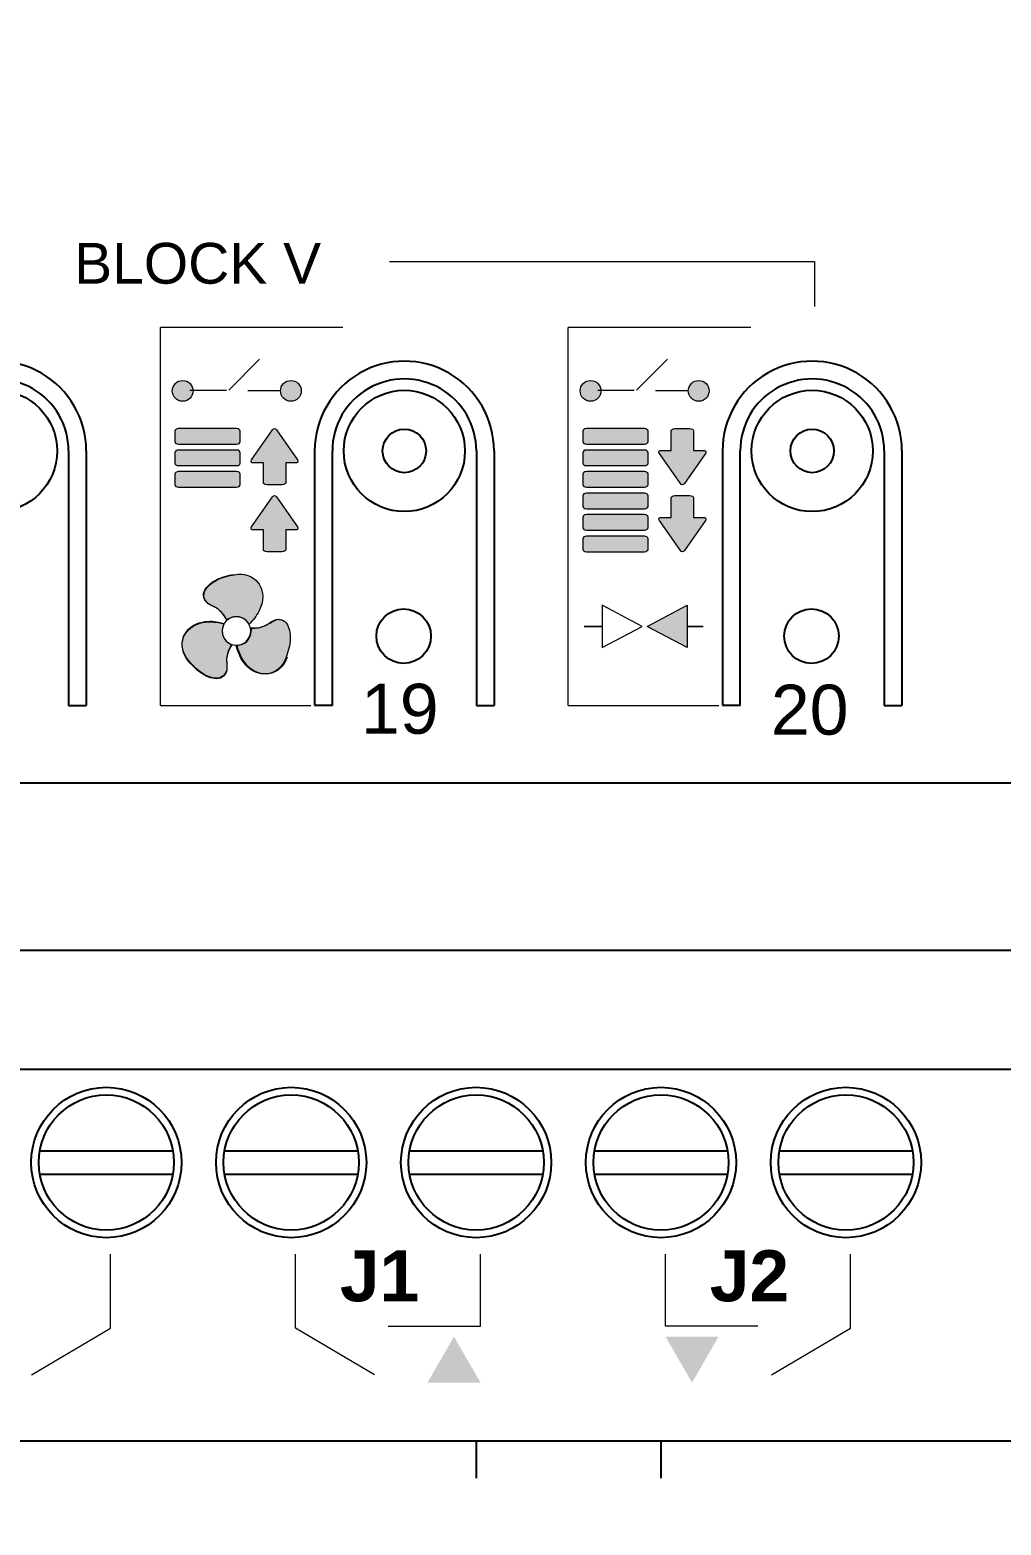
# Model space of a CAD drawing. Header units: millimetres. Extents: x -174 to 283928, y 1291 to 21053.
# Drawn here: x 9949.2 to 9982.6, y 20493.3 to 20544.6 of the extents above; entities that cross this region are included whole.
import ezdxf
from ezdxf.enums import TextEntityAlignment as Align

# ---------------------------------------------------------------- set-up
doc = ezdxf.new("R2010")
doc.units = ezdxf.units.MM
doc.layers.add('Enclosure', color=7, linetype='Continuous')
doc.layers.add('Serigraph', color=7, linetype='Continuous')
doc.styles.add('Arial Rounded', font='')
doc.styles.get("Standard").update_dxf_attribs({"font": 'arial.ttf'})
doc.styles.get('Arial Rounded').set_extended_font_data('Arial Rounded MT Bold')

# ---------------------------------------------------------------- blocks, each defined once
blk = doc.blocks.new('*U215')
at = {"ltscale": 2}
blk.add_lwpolyline([(0, 20), (0, -20), (840, -20), (840, 20), (0, 20)], dxfattribs=at)
for points in [[(615.234, 3), (631.234, 3, -0.414214), (633.234, 1), (633.234, -1, -0.414214), (631.234, -3), (615.234, -3, -0.414214), (613.234, -1), (613.234, 1, -0.414214)], [(640.234, 3), (656.234, 3, -0.414214), (658.234, 1), (658.234, -1, -0.414214), (656.234, -3), (640.234, -3, -0.414214), (638.234, -1), (638.234, 1, -0.414214)]]:
    blk.add_lwpolyline(points, format="xyb", close=True, dxfattribs=at)
blk = doc.blocks.new('ZIO-MB24_ENVOLVENTE')
at = {"layer": 'Enclosure'}
for p, q in [((95.487, -11.026), (95.487, -19.768)), ((96.094, -11.026), (96.094, -19.768)), ((103.936, -11.026), (103.936, -19.751)), ((104.543, -19.768), (104.543, -11.026)), ((109.487, -11.026), (109.487, -19.768)), ((110.094, -11.026), (110.094, -19.768)), ((117.936, -11.026), (117.936, -19.751)), ((118.543, -19.768), (118.543, -11.026)), ((123.487, -11.026), (123.487, -19.768)), ((124.094, -11.026), (124.094, -19.768)), ((211.6, -22.429), (0, -22.429)), ((190.547, -28.172), (9.504, -28.172)), ((9.504, -32.245), (190.547, -32.245)), ((0, -45), (211.6, -45))]:
    blk.add_line(p, q, dxfattribs=at)
at = {"layer": 'Enclosure', "lineweight": 25}
for p, q in [((95.487, -19.768), (96.094, -19.768)), ((104.543, -19.768), (103.936, -19.768)), ((109.487, -19.768), (110.094, -19.768)), ((118.543, -19.768), (117.936, -19.768)), ((123.487, -19.768), (124.094, -19.768))]:
    blk.add_line(p, q, dxfattribs=at)
at = {"layer": 'Enclosure'}
for points in [[(94.5, -35.046), (99.07, -35.046)], [(100.845, -35.046), (105.415, -35.046)], [(107.194, -35.046), (111.764, -35.046)], [(113.539, -35.046), (118.108, -35.046)], [(119.888, -35.046), (124.457, -35.046)], [(94.5, -35.852), (99.07, -35.852)], [(100.845, -35.852), (105.415, -35.852)], [(107.194, -35.852), (111.764, -35.852)], [(113.539, -35.852), (118.108, -35.852)], [(119.888, -35.852), (124.457, -35.852)]]:
    blk.add_lwpolyline(points, dxfattribs=at)
for centre, radius in [((93.015, -11.026), 2.081), ((107.015, -11.026), 2.081), ((121.015, -11.026), 2.081), ((107.015, -11.026), 0.746), ((121.015, -11.026), 0.746), ((106.99, -17.383), 0.936), ((120.99, -17.383), 0.936), ((96.785, -35.449), 2.58), ((96.785, -35.449), 2.32), ((103.13, -35.449), 2.58), ((103.13, -35.449), 2.32), ((109.479, -35.449), 2.58), ((109.479, -35.449), 2.32), ((115.824, -35.449), 2.58), ((115.824, -35.449), 2.32), ((122.173, -35.449), 2.58), ((122.173, -35.449), 2.32)]:
    blk.add_circle(centre, radius, dxfattribs=at)
for centre, radius, end in [((93.015, -11.026), 3.079, 179.9989), ((107.015, -11.026), 3.079, 179.9989), ((121.015, -11.026), 3.079, 179.9989), ((93.015, -11.026), 2.472, 180.0034), ((107.015, -11.026), 2.472, 180.0034), ((121.015, -11.026), 2.472, 180.0034)]:
    blk.add_arc(centre, radius, 359.9989, end, dxfattribs=at)
blk = doc.blocks.new('ZIO-MB24_SERIGRAFIA')
at = {"layer": 'Serigraph'}
h = blk.add_hatch(color=256, dxfattribs=at)
h.dxf.hatch_style = 1
h.paths.add_polyline_path([(99.762, -8.964, 1), (99.049, -8.964, 1)])
h = blk.add_hatch(color=256, dxfattribs=at)
h.dxf.hatch_style = 1
h.paths.add_polyline_path([(103.476, -8.964, 1), (102.763, -8.964, 1)])
h = blk.add_hatch(color=256, dxfattribs=at)
h.dxf.hatch_style = 1
h.paths.add_polyline_path([(113.762, -8.964, 1), (113.049, -8.964, 1)])
h = blk.add_hatch(color=256, dxfattribs=at)
h.dxf.hatch_style = 1
h.paths.add_polyline_path([(113.762, -8.964, 1), (113.049, -8.964, 1)])
h = blk.add_hatch(color=256, dxfattribs=at)
h.dxf.hatch_style = 1
h.paths.add_polyline_path([(117.476, -8.964, 1), (116.763, -8.964, 1)])
h = blk.add_hatch(color=256, dxfattribs=at)
h.dxf.hatch_style = 1
h.paths.add_polyline_path([(117.476, -8.964, 1), (116.763, -8.964, 1)])
h = blk.add_hatch(color=256, dxfattribs=at)
h.dxf.hatch_style = 2
edge = h.paths.add_edge_path()
edge.add_spline(control_points=[(99.262, -10.259), (99.194, -10.259), (99.138, -10.299), (99.138, -10.348), (99.138, -10.348), (99.138, -10.348), (99.138, -10.348), (99.138, -10.348), (99.138, -10.704), (99.138, -10.704), (99.138, -10.752), (99.194, -10.792), (99.262, -10.792), (99.262, -10.792), (99.262, -10.792), (99.262, -10.792), (99.262, -10.792), (101.256, -10.792), (101.256, -10.792), (101.325, -10.792), (101.381, -10.752), (101.381, -10.704), (101.381, -10.704), (101.381, -10.704), (101.381, -10.704), (101.381, -10.704), (101.381, -10.348), (101.381, -10.348), (101.381, -10.299), (101.325, -10.259), (101.256, -10.259), (101.256, -10.259), (101.256, -10.259), (101.256, -10.259), (101.256, -10.259), (99.262, -10.259), (99.262, -10.259)], knot_values=[0, 0, 0, 0, 1, 1, 1, 2, 2, 2, 3, 3, 3, 4, 4, 4, 5, 5, 5, 6, 6, 6, 7, 7, 7, 8, 8, 8, 9, 9, 9, 10, 10, 10, 11, 11, 11, 12, 12, 12, 12], degree=3, periodic=0)
h = blk.add_hatch(color=256, dxfattribs=at)
h.dxf.hatch_style = 2
edge = h.paths.add_edge_path()
edge.add_spline(control_points=[(103.345, -11.336), (103.345, -11.336), (102.628, -10.302), (102.628, -10.302), (102.589, -10.246), (102.526, -10.246), (102.488, -10.302), (102.488, -10.302), (101.771, -11.336), (101.771, -11.336), (101.735, -11.387), (101.747, -11.429), (101.796, -11.436), (101.796, -11.436), (102.175, -11.436), (102.175, -11.436), (102.175, -11.436), (102.175, -12.118), (102.175, -12.118), (102.175, -12.157), (102.232, -12.189), (102.302, -12.189), (102.302, -12.189), (102.813, -12.189), (102.813, -12.189), (102.883, -12.189), (102.941, -12.157), (102.941, -12.118), (102.941, -12.118), (102.941, -11.436), (102.941, -11.436), (102.941, -11.436), (103.32, -11.436), (103.32, -11.436), (103.368, -11.429), (103.381, -11.387), (103.345, -11.336)], knot_values=[0, 0, 0, 0, 1, 1, 1, 2, 2, 2, 3, 3, 3, 4, 4, 4, 5, 5, 5, 6, 6, 6, 7, 7, 7, 8, 8, 8, 9, 9, 9, 10, 10, 10, 11, 11, 11, 12, 12, 12, 12], degree=3, periodic=0)
h = blk.add_hatch(color=256, dxfattribs=at)
h.dxf.hatch_style = 2
edge = h.paths.add_edge_path()
edge.add_spline(control_points=[(113.262, -10.259), (113.194, -10.259), (113.138, -10.299), (113.138, -10.348), (113.138, -10.348), (113.138, -10.348), (113.138, -10.348), (113.138, -10.348), (113.138, -10.704), (113.138, -10.704), (113.138, -10.752), (113.194, -10.792), (113.262, -10.792), (113.262, -10.792), (113.262, -10.792), (113.262, -10.792), (113.262, -10.792), (115.256, -10.792), (115.256, -10.792), (115.325, -10.792), (115.381, -10.752), (115.381, -10.704), (115.381, -10.704), (115.381, -10.704), (115.381, -10.704), (115.381, -10.704), (115.381, -10.348), (115.381, -10.348), (115.381, -10.299), (115.325, -10.259), (115.256, -10.259), (115.256, -10.259), (115.256, -10.259), (115.256, -10.259), (115.256, -10.259), (113.262, -10.259), (113.262, -10.259)], knot_values=[0, 0, 0, 0, 1, 1, 1, 2, 2, 2, 3, 3, 3, 4, 4, 4, 5, 5, 5, 6, 6, 6, 7, 7, 7, 8, 8, 8, 9, 9, 9, 10, 10, 10, 11, 11, 11, 12, 12, 12, 12], degree=3, periodic=0)
h = blk.add_hatch(color=256, dxfattribs=at)
h.dxf.hatch_style = 2
edge = h.paths.add_edge_path()
edge.add_spline(control_points=[(115.773, -11.113), (115.773, -11.113), (116.49, -12.147), (116.49, -12.147), (116.528, -12.202), (116.591, -12.202), (116.63, -12.147), (116.63, -12.147), (117.347, -11.113), (117.347, -11.113), (117.382, -11.062), (117.37, -11.019), (117.322, -11.013), (117.322, -11.013), (116.943, -11.013), (116.943, -11.013), (116.943, -11.013), (116.943, -10.33), (116.943, -10.33), (116.943, -10.292), (116.885, -10.26), (116.815, -10.26), (116.815, -10.26), (116.304, -10.26), (116.304, -10.26), (116.234, -10.26), (116.177, -10.292), (116.177, -10.33), (116.177, -10.33), (116.177, -11.013), (116.177, -11.013), (116.177, -11.013), (115.797, -11.013), (115.797, -11.013), (115.749, -11.019), (115.737, -11.062), (115.773, -11.113)], knot_values=[0, 0, 0, 0, 1, 1, 1, 2, 2, 2, 3, 3, 3, 4, 4, 4, 5, 5, 5, 6, 6, 6, 7, 7, 7, 8, 8, 8, 9, 9, 9, 10, 10, 10, 11, 11, 11, 12, 12, 12, 12], degree=3, periodic=0)
h = blk.add_hatch(color=256, dxfattribs=at)
h.dxf.hatch_style = 2
edge = h.paths.add_edge_path()
edge.add_spline(control_points=[(99.262, -10.998), (99.194, -10.998), (99.138, -11.038), (99.138, -11.087), (99.138, -11.087), (99.138, -11.087), (99.138, -11.087), (99.138, -11.087), (99.138, -11.442), (99.138, -11.442), (99.138, -11.491), (99.194, -11.531), (99.262, -11.531), (99.262, -11.531), (99.262, -11.531), (99.262, -11.531), (99.262, -11.531), (101.256, -11.531), (101.256, -11.531), (101.325, -11.531), (101.381, -11.491), (101.381, -11.442), (101.381, -11.442), (101.381, -11.442), (101.381, -11.442), (101.381, -11.442), (101.381, -11.087), (101.381, -11.087), (101.381, -11.038), (101.325, -10.998), (101.256, -10.998), (101.256, -10.998), (101.256, -10.998), (101.256, -10.998), (101.256, -10.998), (99.262, -10.998), (99.262, -10.998)], knot_values=[0, 0, 0, 0, 1, 1, 1, 2, 2, 2, 3, 3, 3, 4, 4, 4, 5, 5, 5, 6, 6, 6, 7, 7, 7, 8, 8, 8, 9, 9, 9, 10, 10, 10, 11, 11, 11, 12, 12, 12, 12], degree=3, periodic=0)
h = blk.add_hatch(color=256, dxfattribs=at)
h.dxf.hatch_style = 2
edge = h.paths.add_edge_path()
edge.add_spline(control_points=[(113.262, -10.998), (113.194, -10.998), (113.138, -11.038), (113.138, -11.087), (113.138, -11.087), (113.138, -11.087), (113.138, -11.087), (113.138, -11.087), (113.138, -11.442), (113.138, -11.442), (113.138, -11.491), (113.194, -11.531), (113.262, -11.531), (113.262, -11.531), (113.262, -11.531), (113.262, -11.531), (113.262, -11.531), (115.256, -11.531), (115.256, -11.531), (115.325, -11.531), (115.381, -11.491), (115.381, -11.442), (115.381, -11.442), (115.381, -11.442), (115.381, -11.442), (115.381, -11.442), (115.381, -11.087), (115.381, -11.087), (115.381, -11.038), (115.325, -10.998), (115.256, -10.998), (115.256, -10.998), (115.256, -10.998), (115.256, -10.998), (115.256, -10.998), (113.262, -10.998), (113.262, -10.998)], knot_values=[0, 0, 0, 0, 1, 1, 1, 2, 2, 2, 3, 3, 3, 4, 4, 4, 5, 5, 5, 6, 6, 6, 7, 7, 7, 8, 8, 8, 9, 9, 9, 10, 10, 10, 11, 11, 11, 12, 12, 12, 12], degree=3, periodic=0)
h = blk.add_hatch(color=256, dxfattribs=at)
h.dxf.hatch_style = 2
edge = h.paths.add_edge_path()
edge.add_spline(control_points=[(99.262, -11.736), (99.194, -11.736), (99.138, -11.776), (99.138, -11.825), (99.138, -11.825), (99.138, -11.825), (99.138, -11.825), (99.138, -11.825), (99.138, -12.18), (99.138, -12.18), (99.138, -12.229), (99.194, -12.269), (99.262, -12.269), (99.262, -12.269), (99.262, -12.269), (99.262, -12.269), (99.262, -12.269), (101.256, -12.269), (101.256, -12.269), (101.325, -12.269), (101.381, -12.229), (101.381, -12.18), (101.381, -12.18), (101.381, -12.18), (101.381, -12.18), (101.381, -12.18), (101.381, -11.825), (101.381, -11.825), (101.381, -11.776), (101.325, -11.736), (101.256, -11.736), (101.256, -11.736), (101.256, -11.736), (101.256, -11.736), (101.256, -11.736), (99.262, -11.736), (99.262, -11.736)], knot_values=[0, 0, 0, 0, 1, 1, 1, 2, 2, 2, 3, 3, 3, 4, 4, 4, 5, 5, 5, 6, 6, 6, 7, 7, 7, 8, 8, 8, 9, 9, 9, 10, 10, 10, 11, 11, 11, 12, 12, 12, 12], degree=3, periodic=0)
h = blk.add_hatch(color=256, dxfattribs=at)
h.dxf.hatch_style = 2
edge = h.paths.add_edge_path()
edge.add_spline(control_points=[(113.262, -11.736), (113.194, -11.736), (113.138, -11.776), (113.138, -11.825), (113.138, -11.825), (113.138, -11.825), (113.138, -11.825), (113.138, -11.825), (113.138, -12.18), (113.138, -12.18), (113.138, -12.229), (113.194, -12.269), (113.262, -12.269), (113.262, -12.269), (113.262, -12.269), (113.262, -12.269), (113.262, -12.269), (115.256, -12.269), (115.256, -12.269), (115.325, -12.269), (115.381, -12.229), (115.381, -12.18), (115.381, -12.18), (115.381, -12.18), (115.381, -12.18), (115.381, -12.18), (115.381, -11.825), (115.381, -11.825), (115.381, -11.776), (115.325, -11.736), (115.256, -11.736), (115.256, -11.736), (115.256, -11.736), (115.256, -11.736), (115.256, -11.736), (113.262, -11.736), (113.262, -11.736)], knot_values=[0, 0, 0, 0, 1, 1, 1, 2, 2, 2, 3, 3, 3, 4, 4, 4, 5, 5, 5, 6, 6, 6, 7, 7, 7, 8, 8, 8, 9, 9, 9, 10, 10, 10, 11, 11, 11, 12, 12, 12, 12], degree=3, periodic=0)
h = blk.add_hatch(color=256, dxfattribs=at)
h.dxf.hatch_style = 2
edge = h.paths.add_edge_path()
edge.add_spline(control_points=[(103.345, -13.632), (103.345, -13.632), (102.628, -12.598), (102.628, -12.598), (102.589, -12.542), (102.526, -12.542), (102.488, -12.598), (102.488, -12.598), (101.771, -13.632), (101.771, -13.632), (101.735, -13.683), (101.747, -13.726), (101.796, -13.732), (101.796, -13.732), (102.175, -13.732), (102.175, -13.732), (102.175, -13.732), (102.175, -14.415), (102.175, -14.415), (102.175, -14.454), (102.232, -14.485), (102.302, -14.485), (102.302, -14.485), (102.813, -14.485), (102.813, -14.485), (102.883, -14.485), (102.941, -14.454), (102.941, -14.415), (102.941, -14.415), (102.941, -13.732), (102.941, -13.732), (102.941, -13.732), (103.32, -13.732), (103.32, -13.732), (103.368, -13.726), (103.381, -13.683), (103.345, -13.632)], knot_values=[0, 0, 0, 0, 1, 1, 1, 2, 2, 2, 3, 3, 3, 4, 4, 4, 5, 5, 5, 6, 6, 6, 7, 7, 7, 8, 8, 8, 9, 9, 9, 10, 10, 10, 11, 11, 11, 12, 12, 12, 12], degree=3, periodic=0)
h = blk.add_hatch(color=256, dxfattribs=at)
h.dxf.hatch_style = 2
edge = h.paths.add_edge_path()
edge.add_spline(control_points=[(113.262, -12.475), (113.194, -12.475), (113.138, -12.515), (113.138, -12.564), (113.138, -12.564), (113.138, -12.564), (113.138, -12.564), (113.138, -12.564), (113.138, -12.919), (113.138, -12.919), (113.138, -12.968), (113.194, -13.008), (113.262, -13.008), (113.262, -13.008), (113.262, -13.008), (113.262, -13.008), (113.262, -13.008), (115.256, -13.008), (115.256, -13.008), (115.325, -13.008), (115.381, -12.968), (115.381, -12.919), (115.381, -12.919), (115.381, -12.919), (115.381, -12.919), (115.381, -12.919), (115.381, -12.564), (115.381, -12.564), (115.381, -12.515), (115.325, -12.475), (115.256, -12.475), (115.256, -12.475), (115.256, -12.475), (115.256, -12.475), (115.256, -12.475), (113.262, -12.475), (113.262, -12.475)], knot_values=[0, 0, 0, 0, 1, 1, 1, 2, 2, 2, 3, 3, 3, 4, 4, 4, 5, 5, 5, 6, 6, 6, 7, 7, 7, 8, 8, 8, 9, 9, 9, 10, 10, 10, 11, 11, 11, 12, 12, 12, 12], degree=3, periodic=0)
h = blk.add_hatch(color=256, dxfattribs=at)
h.dxf.hatch_style = 2
edge = h.paths.add_edge_path()
edge.add_spline(control_points=[(115.773, -13.409), (115.773, -13.409), (116.49, -14.443), (116.49, -14.443), (116.528, -14.499), (116.591, -14.499), (116.63, -14.443), (116.63, -14.443), (117.347, -13.409), (117.347, -13.409), (117.382, -13.358), (117.37, -13.315), (117.322, -13.309), (117.322, -13.309), (116.943, -13.309), (116.943, -13.309), (116.943, -13.309), (116.943, -12.626), (116.943, -12.626), (116.943, -12.588), (116.885, -12.556), (116.815, -12.556), (116.815, -12.556), (116.304, -12.556), (116.304, -12.556), (116.234, -12.556), (116.177, -12.588), (116.177, -12.626), (116.177, -12.626), (116.177, -13.309), (116.177, -13.309), (116.177, -13.309), (115.797, -13.309), (115.797, -13.309), (115.749, -13.315), (115.737, -13.358), (115.773, -13.409)], knot_values=[0, 0, 0, 0, 1, 1, 1, 2, 2, 2, 3, 3, 3, 4, 4, 4, 5, 5, 5, 6, 6, 6, 7, 7, 7, 8, 8, 8, 9, 9, 9, 10, 10, 10, 11, 11, 11, 12, 12, 12, 12], degree=3, periodic=0)
h = blk.add_hatch(color=256, dxfattribs=at)
h.dxf.hatch_style = 2
edge = h.paths.add_edge_path()
edge.add_spline(control_points=[(113.262, -13.213), (113.194, -13.213), (113.138, -13.253), (113.138, -13.302), (113.138, -13.302), (113.138, -13.302), (113.138, -13.302), (113.138, -13.302), (113.138, -13.657), (113.138, -13.657), (113.138, -13.706), (113.194, -13.746), (113.262, -13.746), (113.262, -13.746), (113.262, -13.746), (113.262, -13.746), (113.262, -13.746), (115.256, -13.746), (115.256, -13.746), (115.325, -13.746), (115.381, -13.706), (115.381, -13.657), (115.381, -13.657), (115.381, -13.657), (115.381, -13.657), (115.381, -13.657), (115.381, -13.302), (115.381, -13.302), (115.381, -13.253), (115.325, -13.213), (115.256, -13.213), (115.256, -13.213), (115.256, -13.213), (115.256, -13.213), (115.256, -13.213), (113.262, -13.213), (113.262, -13.213)], knot_values=[0, 0, 0, 0, 1, 1, 1, 2, 2, 2, 3, 3, 3, 4, 4, 4, 5, 5, 5, 6, 6, 6, 7, 7, 7, 8, 8, 8, 9, 9, 9, 10, 10, 10, 11, 11, 11, 12, 12, 12, 12], degree=3, periodic=0)
h = blk.add_hatch(color=256, dxfattribs=at)
h.dxf.hatch_style = 2
edge = h.paths.add_edge_path()
edge.add_spline(control_points=[(113.262, -13.951), (113.194, -13.951), (113.138, -13.992), (113.138, -14.04), (113.138, -14.04), (113.138, -14.04), (113.138, -14.04), (113.138, -14.04), (113.138, -14.396), (113.138, -14.396), (113.138, -14.445), (113.194, -14.485), (113.262, -14.485), (113.262, -14.485), (113.262, -14.485), (113.262, -14.485), (113.262, -14.485), (115.256, -14.485), (115.256, -14.485), (115.325, -14.485), (115.381, -14.445), (115.381, -14.396), (115.381, -14.396), (115.381, -14.396), (115.381, -14.396), (115.381, -14.396), (115.381, -14.04), (115.381, -14.04), (115.381, -13.992), (115.325, -13.951), (115.256, -13.951), (115.256, -13.951), (115.256, -13.951), (115.256, -13.951), (115.256, -13.951), (113.262, -13.951), (113.262, -13.951)], knot_values=[0, 0, 0, 0, 1, 1, 1, 2, 2, 2, 3, 3, 3, 4, 4, 4, 5, 5, 5, 6, 6, 6, 7, 7, 7, 8, 8, 8, 9, 9, 9, 10, 10, 10, 11, 11, 11, 12, 12, 12, 12], degree=3, periodic=0)
h = blk.add_hatch(color=256, dxfattribs=at)
h.dxf.hatch_style = 2
edge = h.paths.add_edge_path()
edge.add_spline(control_points=[(100.904, -16.819), (100.824, -16.654), (100.705, -16.511), (100.572, -16.423), (100.533, -16.398), (100.488, -16.377), (100.44, -16.355), (100.315, -16.295), (100.174, -16.229), (100.128, -16.052), (100.107, -15.964), (100.121, -15.873), (100.173, -15.784), (100.262, -15.629), (100.441, -15.513), (100.539, -15.459), (100.734, -15.351), (100.962, -15.299), (101.161, -15.265), (101.493, -15.205), (101.788, -15.3), (101.967, -15.526), (102.027, -15.602), (102.078, -15.703), (102.106, -15.801), (102.192, -16.102), (102.081, -16.387), (101.973, -16.574), (101.926, -16.656), (101.869, -16.735), (101.805, -16.81), (101.758, -16.864), (101.712, -16.913), (101.667, -16.956), (101.667, -16.956), (101.523, -16.73), (101.298, -16.716), (101.095, -16.703), (100.904, -16.819), (100.904, -16.819)], knot_values=[0, 0, 0, 0, 1, 1, 1, 2, 2, 2, 3, 3, 3, 4, 4, 4, 5, 5, 5, 6, 6, 6, 7, 7, 7, 8, 8, 8, 9, 9, 9, 10, 10, 10, 11, 11, 11, 12, 12, 12, 13, 13, 13, 13], degree=3, periodic=0)
h = blk.add_hatch(color=256, dxfattribs=at)
h.dxf.hatch_style = 2
h.paths.add_polyline_path([(116.721, -16.322), (116.721, -17.771), (115.35, -17.047)])
h = blk.add_hatch(color=256, dxfattribs=at)
h.dxf.hatch_style = 2
edge = h.paths.add_edge_path()
edge.add_spline(control_points=[(101.089, -17.694), (100.987, -17.847), (100.922, -18.021), (100.913, -18.18), (100.91, -18.226), (100.914, -18.276), (100.919, -18.329), (100.93, -18.467), (100.944, -18.622), (100.813, -18.75), (100.747, -18.813), (100.662, -18.845), (100.558, -18.845), (100.379, -18.845), (100.19, -18.748), (100.094, -18.691), (99.903, -18.576), (99.744, -18.404), (99.615, -18.249), (99.397, -17.992), (99.332, -17.689), (99.438, -17.421), (99.474, -17.331), (99.535, -17.236), (99.606, -17.163), (99.825, -16.938), (100.127, -16.892), (100.342, -16.892), (100.437, -16.892), (100.534, -16.901), (100.63, -16.919), (100.702, -16.933), (100.767, -16.948), (100.827, -16.966), (100.827, -16.966), (100.702, -17.204), (100.803, -17.406), (100.893, -17.588), (101.089, -17.694), (101.089, -17.694)], knot_values=[0, 0, 0, 0, 1, 1, 1, 2, 2, 2, 3, 3, 3, 4, 4, 4, 5, 5, 5, 6, 6, 6, 7, 7, 7, 8, 8, 8, 9, 9, 9, 10, 10, 10, 11, 11, 11, 12, 12, 12, 13, 13, 13, 13], degree=3, periodic=0)
h = blk.add_hatch(color=256, dxfattribs=at)
h.dxf.hatch_style = 2
edge = h.paths.add_edge_path()
edge.add_spline(control_points=[(101.755, -17.097), (101.938, -17.11), (102.121, -17.078), (102.264, -17.007), (102.305, -16.986), (102.346, -16.958), (102.389, -16.927), (102.504, -16.849), (102.631, -16.759), (102.807, -16.808), (102.895, -16.834), (102.966, -16.892), (103.017, -16.981), (103.107, -17.136), (103.118, -17.349), (103.116, -17.461), (103.111, -17.683), (103.042, -17.907), (102.972, -18.096), (102.859, -18.413), (102.629, -18.622), (102.344, -18.663), (102.247, -18.678), (102.135, -18.671), (102.036, -18.647), (101.732, -18.57), (101.541, -18.332), (101.433, -18.145), (101.386, -18.063), (101.345, -17.974), (101.313, -17.882), (101.289, -17.813), (101.27, -17.749), (101.255, -17.688), (101.255, -17.688), (101.523, -17.677), (101.648, -17.489), (101.76, -17.319), (101.755, -17.097), (101.755, -17.097)], knot_values=[0, 0, 0, 0, 1, 1, 1, 2, 2, 2, 3, 3, 3, 4, 4, 4, 5, 5, 5, 6, 6, 6, 7, 7, 7, 8, 8, 8, 9, 9, 9, 10, 10, 10, 11, 11, 11, 12, 12, 12, 13, 13, 13, 13], degree=3, periodic=0)
h = blk.add_hatch(color=256, dxfattribs=at)
h.dxf.hatch_style = 2
h.paths.add_polyline_path([(107.807, -43.003), (108.718, -41.424), (109.63, -43.003)])
h = blk.add_hatch(color=256, dxfattribs=at)
h.dxf.hatch_style = 2
h.paths.add_polyline_path([(115.978, -41.425), (116.89, -43.004), (117.801, -41.425)])
at = {"layer": 'Serigraph', "lineweight": 9}
for p, q in [((106.505, -4.521), (121.095, -4.521)), ((121.095, -4.521), (121.095, -6.063)), ((104.905, -6.79), (98.643, -6.79)), ((98.643, -19.768), (98.643, -6.79)), ((118.905, -6.79), (112.643, -6.79)), ((112.643, -19.768), (112.643, -6.79)), ((98.643, -19.768), (103.805, -19.768)), ((112.643, -19.768), (117.805, -19.768))]:
    blk.add_line(p, q, dxfattribs=at)
at = {"layer": 'Serigraph', "lineweight": 18}
for p, q in [((102.045, -7.881), (100.985, -8.942)), ((116.045, -7.881), (114.985, -8.942)), ((116.045, -7.881), (114.985, -8.942)), ((100.907, -8.954), (99.656, -8.954)), ((102.763, -8.964), (101.639, -8.964)), ((114.907, -8.954), (113.656, -8.954)), ((114.907, -8.954), (113.656, -8.954)), ((116.763, -8.964), (115.639, -8.964)), ((116.763, -8.964), (115.639, -8.964)), ((96.93, -41.133), (96.93, -38.595)), ((103.278, -41.133), (103.278, -38.595)), ((109.63, -41.071), (109.63, -38.595)), ((115.978, -41.071), (115.978, -38.595)), ((122.33, -41.133), (122.33, -38.595)), ((94.214, -42.732), (96.93, -41.133)), ((105.994, -42.732), (103.278, -41.133)), ((106.454, -41.071), (109.63, -41.071)), ((119.154, -41.071), (115.978, -41.071)), ((119.614, -42.732), (122.33, -41.133))]:
    blk.add_line(p, q, dxfattribs=at)
at = {"layer": 'Serigraph', "lineweight": 0}
for p, q in [((113.804, -16.322), (113.804, -17.771)), ((115.176, -17.047), (113.804, -16.322)), ((115.35, -17.047), (116.721, -16.322)), ((116.721, -16.322), (116.721, -17.771)), ((100.923, -16.83), (100.923, -16.83)), ((101.754, -17.117), (101.754, -17.117)), ((113.229, -17.046), (113.192, -17.046)), ((113.192, -17.046), (113.228, -17.046)), ((113.228, -17.046), (113.804, -17.046)), ((113.804, -17.046), (113.229, -17.046)), ((113.804, -17.771), (115.176, -17.047)), ((116.721, -17.771), (115.35, -17.047)), ((117.274, -17.046), (116.721, -17.046)), ((116.721, -17.046), (117.276, -17.046))]:
    blk.add_line(p, q, dxfattribs=at)
at = {"layer": 'Serigraph', "lineweight": 5}
for centre in [(99.406, -8.964), (103.12, -8.964), (113.406, -8.964), (113.406, -8.964), (117.12, -8.964), (117.12, -8.964)]:
    blk.add_circle(centre, 0.357, dxfattribs=at)
at = {"layer": 'Serigraph', "lineweight": 0}
for points in [[(99.262, -10.259), (99.194, -10.259), (99.138, -10.299), (99.138, -10.348)], [(101.256, -10.259), (101.256, -10.259), (99.262, -10.259), (99.262, -10.259)], [(101.381, -10.348), (101.381, -10.299), (101.325, -10.259), (101.256, -10.259)], [(113.262, -10.259), (113.194, -10.259), (113.138, -10.299), (113.138, -10.348)], [(115.256, -10.259), (115.256, -10.259), (113.262, -10.259), (113.262, -10.259)], [(115.381, -10.348), (115.381, -10.299), (115.325, -10.259), (115.256, -10.259)], [(99.138, -10.348), (99.138, -10.348), (99.138, -10.704), (99.138, -10.704)], [(99.138, -10.704), (99.138, -10.752), (99.194, -10.792), (99.262, -10.792)], [(101.256, -10.792), (101.325, -10.792), (101.381, -10.752), (101.381, -10.704)], [(101.381, -10.704), (101.381, -10.704), (101.381, -10.348), (101.381, -10.348)], [(113.138, -10.348), (113.138, -10.348), (113.138, -10.704), (113.138, -10.704)], [(113.138, -10.704), (113.138, -10.752), (113.194, -10.792), (113.262, -10.792)], [(115.256, -10.792), (115.325, -10.792), (115.381, -10.752), (115.381, -10.704)], [(115.381, -10.704), (115.381, -10.704), (115.381, -10.348), (115.381, -10.348)], [(99.262, -10.998), (99.194, -10.998), (99.138, -11.038), (99.138, -11.087)], [(99.138, -11.087), (99.138, -11.087), (99.138, -11.442), (99.138, -11.442)], [(99.262, -10.792), (99.262, -10.792), (101.256, -10.792), (101.256, -10.792)], [(101.256, -10.998), (101.256, -10.998), (99.262, -10.998), (99.262, -10.998)], [(101.381, -11.087), (101.381, -11.038), (101.325, -10.998), (101.256, -10.998)], [(101.381, -11.442), (101.381, -11.442), (101.381, -11.087), (101.381, -11.087)], [(113.262, -10.998), (113.194, -10.998), (113.138, -11.038), (113.138, -11.087)], [(113.138, -11.087), (113.138, -11.087), (113.138, -11.442), (113.138, -11.442)], [(113.262, -10.792), (113.262, -10.792), (115.256, -10.792), (115.256, -10.792)], [(115.256, -10.998), (115.256, -10.998), (113.262, -10.998), (113.262, -10.998)], [(115.381, -11.087), (115.381, -11.038), (115.325, -10.998), (115.256, -10.998)], [(115.381, -11.442), (115.381, -11.442), (115.381, -11.087), (115.381, -11.087)], [(99.138, -11.442), (99.138, -11.491), (99.194, -11.531), (99.262, -11.531)], [(99.262, -11.736), (99.194, -11.736), (99.138, -11.776), (99.138, -11.825)], [(99.262, -11.531), (99.262, -11.531), (101.256, -11.531), (101.256, -11.531)], [(101.256, -11.736), (101.256, -11.736), (99.262, -11.736), (99.262, -11.736)], [(101.256, -11.531), (101.325, -11.531), (101.381, -11.491), (101.381, -11.442)], [(101.381, -11.825), (101.381, -11.776), (101.325, -11.736), (101.256, -11.736)], [(113.138, -11.442), (113.138, -11.491), (113.194, -11.531), (113.262, -11.531)], [(113.262, -11.736), (113.194, -11.736), (113.138, -11.776), (113.138, -11.825)], [(113.262, -11.531), (113.262, -11.531), (115.256, -11.531), (115.256, -11.531)], [(115.256, -11.736), (115.256, -11.736), (113.262, -11.736), (113.262, -11.736)], [(115.256, -11.531), (115.325, -11.531), (115.381, -11.491), (115.381, -11.442)], [(115.381, -11.825), (115.381, -11.776), (115.325, -11.736), (115.256, -11.736)], [(99.138, -11.825), (99.138, -11.825), (99.138, -12.18), (99.138, -12.18)], [(99.138, -12.18), (99.138, -12.229), (99.194, -12.269), (99.262, -12.269)], [(99.262, -12.269), (99.262, -12.269), (101.256, -12.269), (101.256, -12.269)], [(101.256, -12.269), (101.325, -12.269), (101.381, -12.229), (101.381, -12.18)], [(101.381, -12.18), (101.381, -12.18), (101.381, -11.825), (101.381, -11.825)], [(113.138, -11.825), (113.138, -11.825), (113.138, -12.18), (113.138, -12.18)], [(113.138, -12.18), (113.138, -12.229), (113.194, -12.269), (113.262, -12.269)], [(113.262, -12.269), (113.262, -12.269), (115.256, -12.269), (115.256, -12.269)], [(115.256, -12.269), (115.325, -12.269), (115.381, -12.229), (115.381, -12.18)], [(115.381, -12.18), (115.381, -12.18), (115.381, -11.825), (115.381, -11.825)], [(113.262, -12.475), (113.194, -12.475), (113.138, -12.515), (113.138, -12.564)], [(113.138, -12.564), (113.138, -12.564), (113.138, -12.919), (113.138, -12.919)], [(115.256, -12.475), (115.256, -12.475), (113.262, -12.475), (113.262, -12.475)], [(115.381, -12.564), (115.381, -12.515), (115.325, -12.475), (115.256, -12.475)], [(115.381, -12.919), (115.381, -12.919), (115.381, -12.564), (115.381, -12.564)], [(113.138, -12.919), (113.138, -12.968), (113.194, -13.008), (113.262, -13.008)], [(113.262, -13.213), (113.194, -13.213), (113.138, -13.253), (113.138, -13.302)], [(113.138, -13.302), (113.138, -13.302), (113.138, -13.657), (113.138, -13.657)], [(113.262, -13.008), (113.262, -13.008), (115.256, -13.008), (115.256, -13.008)], [(115.256, -13.213), (115.256, -13.213), (113.262, -13.213), (113.262, -13.213)], [(115.256, -13.008), (115.325, -13.008), (115.381, -12.968), (115.381, -12.919)], [(115.381, -13.302), (115.381, -13.253), (115.325, -13.213), (115.256, -13.213)], [(115.381, -13.657), (115.381, -13.657), (115.381, -13.302), (115.381, -13.302)], [(113.138, -13.657), (113.138, -13.706), (113.194, -13.746), (113.262, -13.746)], [(113.262, -13.746), (113.262, -13.746), (115.256, -13.746), (115.256, -13.746)], [(115.256, -13.746), (115.325, -13.746), (115.381, -13.706), (115.381, -13.657)], [(113.262, -13.951), (113.194, -13.951), (113.138, -13.992), (113.138, -14.04)], [(113.138, -14.04), (113.138, -14.04), (113.138, -14.396), (113.138, -14.396)], [(115.256, -13.951), (115.256, -13.951), (113.262, -13.951), (113.262, -13.951)], [(115.381, -14.04), (115.381, -13.992), (115.325, -13.951), (115.256, -13.951)], [(115.381, -14.396), (115.381, -14.396), (115.381, -14.04), (115.381, -14.04)], [(113.138, -14.396), (113.138, -14.445), (113.194, -14.485), (113.262, -14.485)], [(113.262, -14.485), (113.262, -14.485), (115.256, -14.485), (115.256, -14.485)], [(115.256, -14.485), (115.325, -14.485), (115.381, -14.445), (115.381, -14.396)], [(100.539, -15.459), (100.734, -15.351), (100.962, -15.299), (101.161, -15.265)], [(101.179, -15.275), (101.511, -15.215), (101.806, -15.31), (101.984, -15.536)], [(100.128, -16.052), (100.107, -15.964), (100.121, -15.873), (100.173, -15.784)], [(100.173, -15.784), (100.262, -15.629), (100.441, -15.513), (100.539, -15.459)], [(101.984, -15.536), (102.045, -15.612), (102.096, -15.713), (102.124, -15.811)], [(102.124, -15.811), (102.209, -16.112), (102.099, -16.397), (101.991, -16.584)], [(100.44, -16.355), (100.315, -16.295), (100.174, -16.229), (100.128, -16.052)], [(100.572, -16.423), (100.533, -16.398), (100.488, -16.377), (100.44, -16.355)], [(100.904, -16.819), (100.824, -16.654), (100.705, -16.511), (100.572, -16.423)], [(100.63, -16.919), (100.702, -16.933), (100.767, -16.948), (100.827, -16.966)], [(101.298, -16.716), (101.095, -16.703), (100.904, -16.819), (100.904, -16.819)], [(101.685, -16.966), (101.685, -16.966), (101.541, -16.74), (101.316, -16.726)], [(101.823, -16.82), (101.776, -16.874), (101.73, -16.923), (101.685, -16.966)], [(101.991, -16.584), (101.943, -16.666), (101.887, -16.745), (101.823, -16.82)], [(102.407, -16.937), (102.521, -16.859), (102.649, -16.769), (102.825, -16.818)], [(99.615, -18.249), (99.397, -17.992), (99.332, -17.689), (99.438, -17.421)], [(99.438, -17.421), (99.474, -17.331), (99.535, -17.236), (99.606, -17.163)], [(100.827, -16.966), (100.827, -16.966), (100.702, -17.204), (100.803, -17.406)], [(100.803, -17.406), (100.893, -17.588), (101.089, -17.694), (101.089, -17.694)], [(101.666, -17.499), (101.778, -17.329), (101.772, -17.107), (101.772, -17.107)], [(101.755, -17.097), (101.938, -17.11), (102.121, -17.078), (102.264, -17.007)], [(101.089, -17.694), (100.987, -17.847), (100.922, -18.021), (100.913, -18.18)], [(101.273, -17.698), (101.273, -17.698), (101.541, -17.687), (101.666, -17.499)], [(101.33, -17.892), (101.307, -17.823), (101.287, -17.759), (101.273, -17.698)], [(101.451, -18.155), (101.403, -18.073), (101.363, -17.984), (101.33, -17.892)], [(100.094, -18.691), (99.903, -18.576), (99.744, -18.404), (99.615, -18.249)], [(100.919, -18.329), (100.93, -18.467), (100.944, -18.622), (100.813, -18.75)], [(100.913, -18.18), (100.91, -18.226), (100.914, -18.276), (100.919, -18.329)], [(102.054, -18.657), (101.75, -18.58), (101.559, -18.342), (101.451, -18.155)], [(102.99, -18.106), (102.876, -18.423), (102.647, -18.632), (102.362, -18.673)], [(102.362, -18.673), (102.265, -18.688), (102.153, -18.681), (102.054, -18.657)]]:
    blk.add_open_spline(points, degree=3, dxfattribs=at)
for points, knots in [([(103.345, -11.336), (103.345, -11.336), (102.628, -10.302), (102.628, -10.302), (102.589, -10.246), (102.526, -10.246), (102.488, -10.302), (102.488, -10.302), (101.771, -11.336), (101.771, -11.336), (101.735, -11.387), (101.747, -11.429), (101.796, -11.436), (101.796, -11.436), (102.175, -11.436), (102.175, -11.436), (102.175, -11.436), (102.175, -12.118), (102.175, -12.118), (102.175, -12.157), (102.232, -12.189), (102.302, -12.189), (102.302, -12.189), (102.813, -12.189), (102.813, -12.189), (102.883, -12.189), (102.941, -12.157), (102.941, -12.118), (102.941, -12.118), (102.941, -11.436), (102.941, -11.436), (102.941, -11.436), (103.32, -11.436), (103.32, -11.436), (103.368, -11.429), (103.381, -11.387), (103.345, -11.336)], [0, 0, 0, 0, 1, 1, 1, 2, 2, 2, 3, 3, 3, 4, 4, 4, 5, 5, 5, 6, 6, 6, 7, 7, 7, 8, 8, 8, 9, 9, 9, 10, 10, 10, 11, 11, 11, 12, 12, 12, 12]), ([(115.773, -11.113), (115.773, -11.113), (116.49, -12.147), (116.49, -12.147), (116.528, -12.202), (116.591, -12.202), (116.63, -12.147), (116.63, -12.147), (117.347, -11.113), (117.347, -11.113), (117.382, -11.062), (117.37, -11.019), (117.322, -11.013), (117.322, -11.013), (116.943, -11.013), (116.943, -11.013), (116.943, -11.013), (116.943, -10.33), (116.943, -10.33), (116.943, -10.292), (116.885, -10.26), (116.815, -10.26), (116.815, -10.26), (116.304, -10.26), (116.304, -10.26), (116.234, -10.26), (116.177, -10.292), (116.177, -10.33), (116.177, -10.33), (116.177, -11.013), (116.177, -11.013), (116.177, -11.013), (115.797, -11.013), (115.797, -11.013), (115.749, -11.019), (115.737, -11.062), (115.773, -11.113)], [0, 0, 0, 0, 1, 1, 1, 2, 2, 2, 3, 3, 3, 4, 4, 4, 5, 5, 5, 6, 6, 6, 7, 7, 7, 8, 8, 8, 9, 9, 9, 10, 10, 10, 11, 11, 11, 12, 12, 12, 12]), ([(103.345, -13.632), (103.345, -13.632), (102.628, -12.598), (102.628, -12.598), (102.589, -12.542), (102.526, -12.542), (102.488, -12.598), (102.488, -12.598), (101.771, -13.632), (101.771, -13.632), (101.735, -13.683), (101.747, -13.726), (101.796, -13.732), (101.796, -13.732), (102.175, -13.732), (102.175, -13.732), (102.175, -13.732), (102.175, -14.415), (102.175, -14.415), (102.175, -14.454), (102.232, -14.485), (102.302, -14.485), (102.302, -14.485), (102.813, -14.485), (102.813, -14.485), (102.883, -14.485), (102.941, -14.454), (102.941, -14.415), (102.941, -14.415), (102.941, -13.732), (102.941, -13.732), (102.941, -13.732), (103.32, -13.732), (103.32, -13.732), (103.368, -13.726), (103.381, -13.683), (103.345, -13.632)], [0, 0, 0, 0, 1, 1, 1, 2, 2, 2, 3, 3, 3, 4, 4, 4, 5, 5, 5, 6, 6, 6, 7, 7, 7, 8, 8, 8, 9, 9, 9, 10, 10, 10, 11, 11, 11, 12, 12, 12, 12]), ([(115.773, -13.409), (115.773, -13.409), (116.49, -14.443), (116.49, -14.443), (116.528, -14.499), (116.591, -14.499), (116.63, -14.443), (116.63, -14.443), (117.347, -13.409), (117.347, -13.409), (117.382, -13.358), (117.37, -13.315), (117.322, -13.309), (117.322, -13.309), (116.943, -13.309), (116.943, -13.309), (116.943, -13.309), (116.943, -12.626), (116.943, -12.626), (116.943, -12.588), (116.885, -12.556), (116.815, -12.556), (116.815, -12.556), (116.304, -12.556), (116.304, -12.556), (116.234, -12.556), (116.177, -12.588), (116.177, -12.626), (116.177, -12.626), (116.177, -13.309), (116.177, -13.309), (116.177, -13.309), (115.797, -13.309), (115.797, -13.309), (115.749, -13.315), (115.737, -13.358), (115.773, -13.409)], [0, 0, 0, 0, 1, 1, 1, 2, 2, 2, 3, 3, 3, 4, 4, 4, 5, 5, 5, 6, 6, 6, 7, 7, 7, 8, 8, 8, 9, 9, 9, 10, 10, 10, 11, 11, 11, 12, 12, 12, 12]), ([(100.923, -16.83), (100.842, -16.664), (100.722, -16.521), (100.59, -16.434), (100.55, -16.408), (100.504, -16.387), (100.458, -16.365), (100.333, -16.306), (100.19, -16.239), (100.147, -16.063), (100.124, -15.974), (100.139, -15.884), (100.19, -15.795), (100.28, -15.638), (100.459, -15.524), (100.557, -15.469), (100.751, -15.362), (100.981, -15.31), (101.178, -15.274), (101.511, -15.214), (101.805, -15.31), (101.985, -15.536), (102.045, -15.612), (102.095, -15.712), (102.123, -15.811), (102.209, -16.113), (102.099, -16.397), (101.991, -16.584), (101.943, -16.666), (101.887, -16.745), (101.823, -16.819), (101.774, -16.875), (101.73, -16.923), (101.685, -16.966)], [0, 0, 0, 0, 1, 1, 1, 2, 2, 2, 3, 3, 3, 4, 4, 4, 5, 5, 5, 6, 6, 6, 7, 7, 7, 8, 8, 8, 9, 9, 9, 10, 10, 10, 11, 11, 11, 11]), ([(101.089, -17.673), (100.987, -17.827), (100.922, -18.001), (100.913, -18.16), (100.91, -18.206), (100.914, -18.257), (100.919, -18.308), (100.93, -18.447), (100.944, -18.602), (100.813, -18.729), (100.747, -18.794), (100.662, -18.826), (100.558, -18.826), (100.379, -18.826), (100.19, -18.728), (100.094, -18.67), (99.903, -18.556), (99.744, -18.384), (99.615, -18.229), (99.397, -17.972), (99.332, -17.669), (99.438, -17.4), (99.474, -17.31), (99.535, -17.216), (99.606, -17.143), (99.825, -16.918), (100.127, -16.872), (100.342, -16.872), (100.437, -16.872), (100.534, -16.88), (100.63, -16.898), (100.702, -16.912), (100.767, -16.928), (100.827, -16.945)], [0, 0, 0, 0, 1, 1, 1, 2, 2, 2, 3, 3, 3, 4, 4, 4, 5, 5, 5, 6, 6, 6, 7, 7, 7, 8, 8, 8, 9, 9, 9, 10, 10, 10, 11, 11, 11, 11]), ([(99.606, -17.163), (99.825, -16.938), (100.127, -16.892), (100.342, -16.892), (100.437, -16.892), (100.534, -16.901), (100.63, -16.919)], [8, 8, 8, 8, 9, 9, 9, 10, 10, 10, 10]), ([(101.74, -17.204), (101.74, -17.475), (101.521, -17.693), (101.249, -17.693), (100.979, -17.693), (100.759, -17.475), (100.759, -17.204), (100.759, -16.932), (100.979, -16.713), (101.249, -16.713), (101.521, -16.713), (101.74, -16.932), (101.74, -17.204)], [0, 0, 0, 0, 1, 1, 1, 2, 2, 2, 3, 3, 3, 4, 4, 4, 4]), ([(101.737, -17.107), (101.921, -17.12), (102.105, -17.087), (102.246, -17.017), (102.288, -16.995), (102.329, -16.967), (102.372, -16.937), (102.486, -16.859), (102.614, -16.768), (102.79, -16.819), (102.878, -16.843), (102.948, -16.902), (103, -16.991), (103.089, -17.146), (103.099, -17.358), (103.098, -17.471), (103.094, -17.693), (103.024, -17.917), (102.956, -18.107), (102.841, -18.424), (102.612, -18.632), (102.326, -18.674), (102.229, -18.689), (102.117, -18.681), (102.019, -18.657), (101.716, -18.58), (101.524, -18.342), (101.416, -18.156), (101.369, -18.073), (101.329, -17.984), (101.296, -17.891), (101.271, -17.822), (101.253, -17.759), (101.238, -17.698)], [0, 0, 0, 0, 1, 1, 1, 2, 2, 2, 3, 3, 3, 4, 4, 4, 5, 5, 5, 6, 6, 6, 7, 7, 7, 8, 8, 8, 9, 9, 9, 10, 10, 10, 11, 11, 11, 11]), ([(100.813, -18.75), (100.747, -18.813), (100.662, -18.845), (100.558, -18.845), (100.379, -18.845), (100.19, -18.748), (100.094, -18.691)], [3, 3, 3, 3, 4, 4, 4, 5, 5, 5, 5])]:
    blk.add_open_spline(points, degree=3, knots=knots, dxfattribs=at)
at = {"layer": 'Serigraph'}
for s, p in [('19', (105.528, -20.732)), ('20', (119.598, -20.763))]:
    blk.add_text(s, height=1.7143, dxfattribs=at).set_placement(p)
at = {"layer": 'Serigraph', "style": 'Arial Rounded'}
for s, p in [('J1', (104.802, -40.213)), ('J2', (117.499, -40.213))]:
    blk.add_text(s, height=1.7525, dxfattribs=at).set_placement(p)
at = {"layer": 'Serigraph', "insert": (99.919, -4.595), "char_height": 1.4, "attachment_point": 5}
blk.add_mtext_dynamic_manual_height_columns('\\pxqc;BLOCK V', width=10.43756, gutter_width=12.5, heights=[0], dxfattribs=at)
blk = doc.blocks.new('ZIO-MB24_ATT_DEF')
blk.add_wipeout([(0, 45), (211.6, 45), (211.6, -45), (0, -45)])
for p, q in [((109.479, -45), (109.479, -46.289)), ((115.824, -45), (115.824, -46.289))]:
    blk.add_line(p, q)
at = {"layer": 'Enclosure'}
blk.add_blockref('ZIO-MB24_ENVOLVENTE', (0, 0), dxfattribs=at)
at = {"layer": 'Serigraph'}
blk.add_blockref('ZIO-MB24_SERIGRAFIA', (0, 0), dxfattribs=at)
at = {"color": 3, "flags": 2}
blk.add_attdef('REFERENCE', text='', height=2.5, dxfattribs=at).set_placement((35.324, 28.944), align=Align.CENTER)
at = {"color": 3}
blk.add_attdef('PHYSICAL_ADD.', text='', height=2.5, dxfattribs=at).set_placement((160.052, 28.959), align=Align.CENTER)

msp = doc.modelspace()

# ---------------------------------------------------------------- linework, layer by layer
at = {"layer": 'Defpoints', "color": 6}
msp.add_lwpolyline([(10161.853, 20469.172), (9321.826, 20469.172), (9321.826, 20499.172), (10161.853, 20499.172)], close=True, dxfattribs=at)

# ---------------------------------------------------------------- block references
at = {"color": 1}
msp.add_blockref('*U215', (9321.853, 20541.172), dxfattribs=at)

# ---------------------------------------------------------------- next in the draw order: block references
msp.add_blockref('ZIO-MB24_ATT_DEF', (9855.087, 20541.172))

doc.saveas('drawing.dxf')
